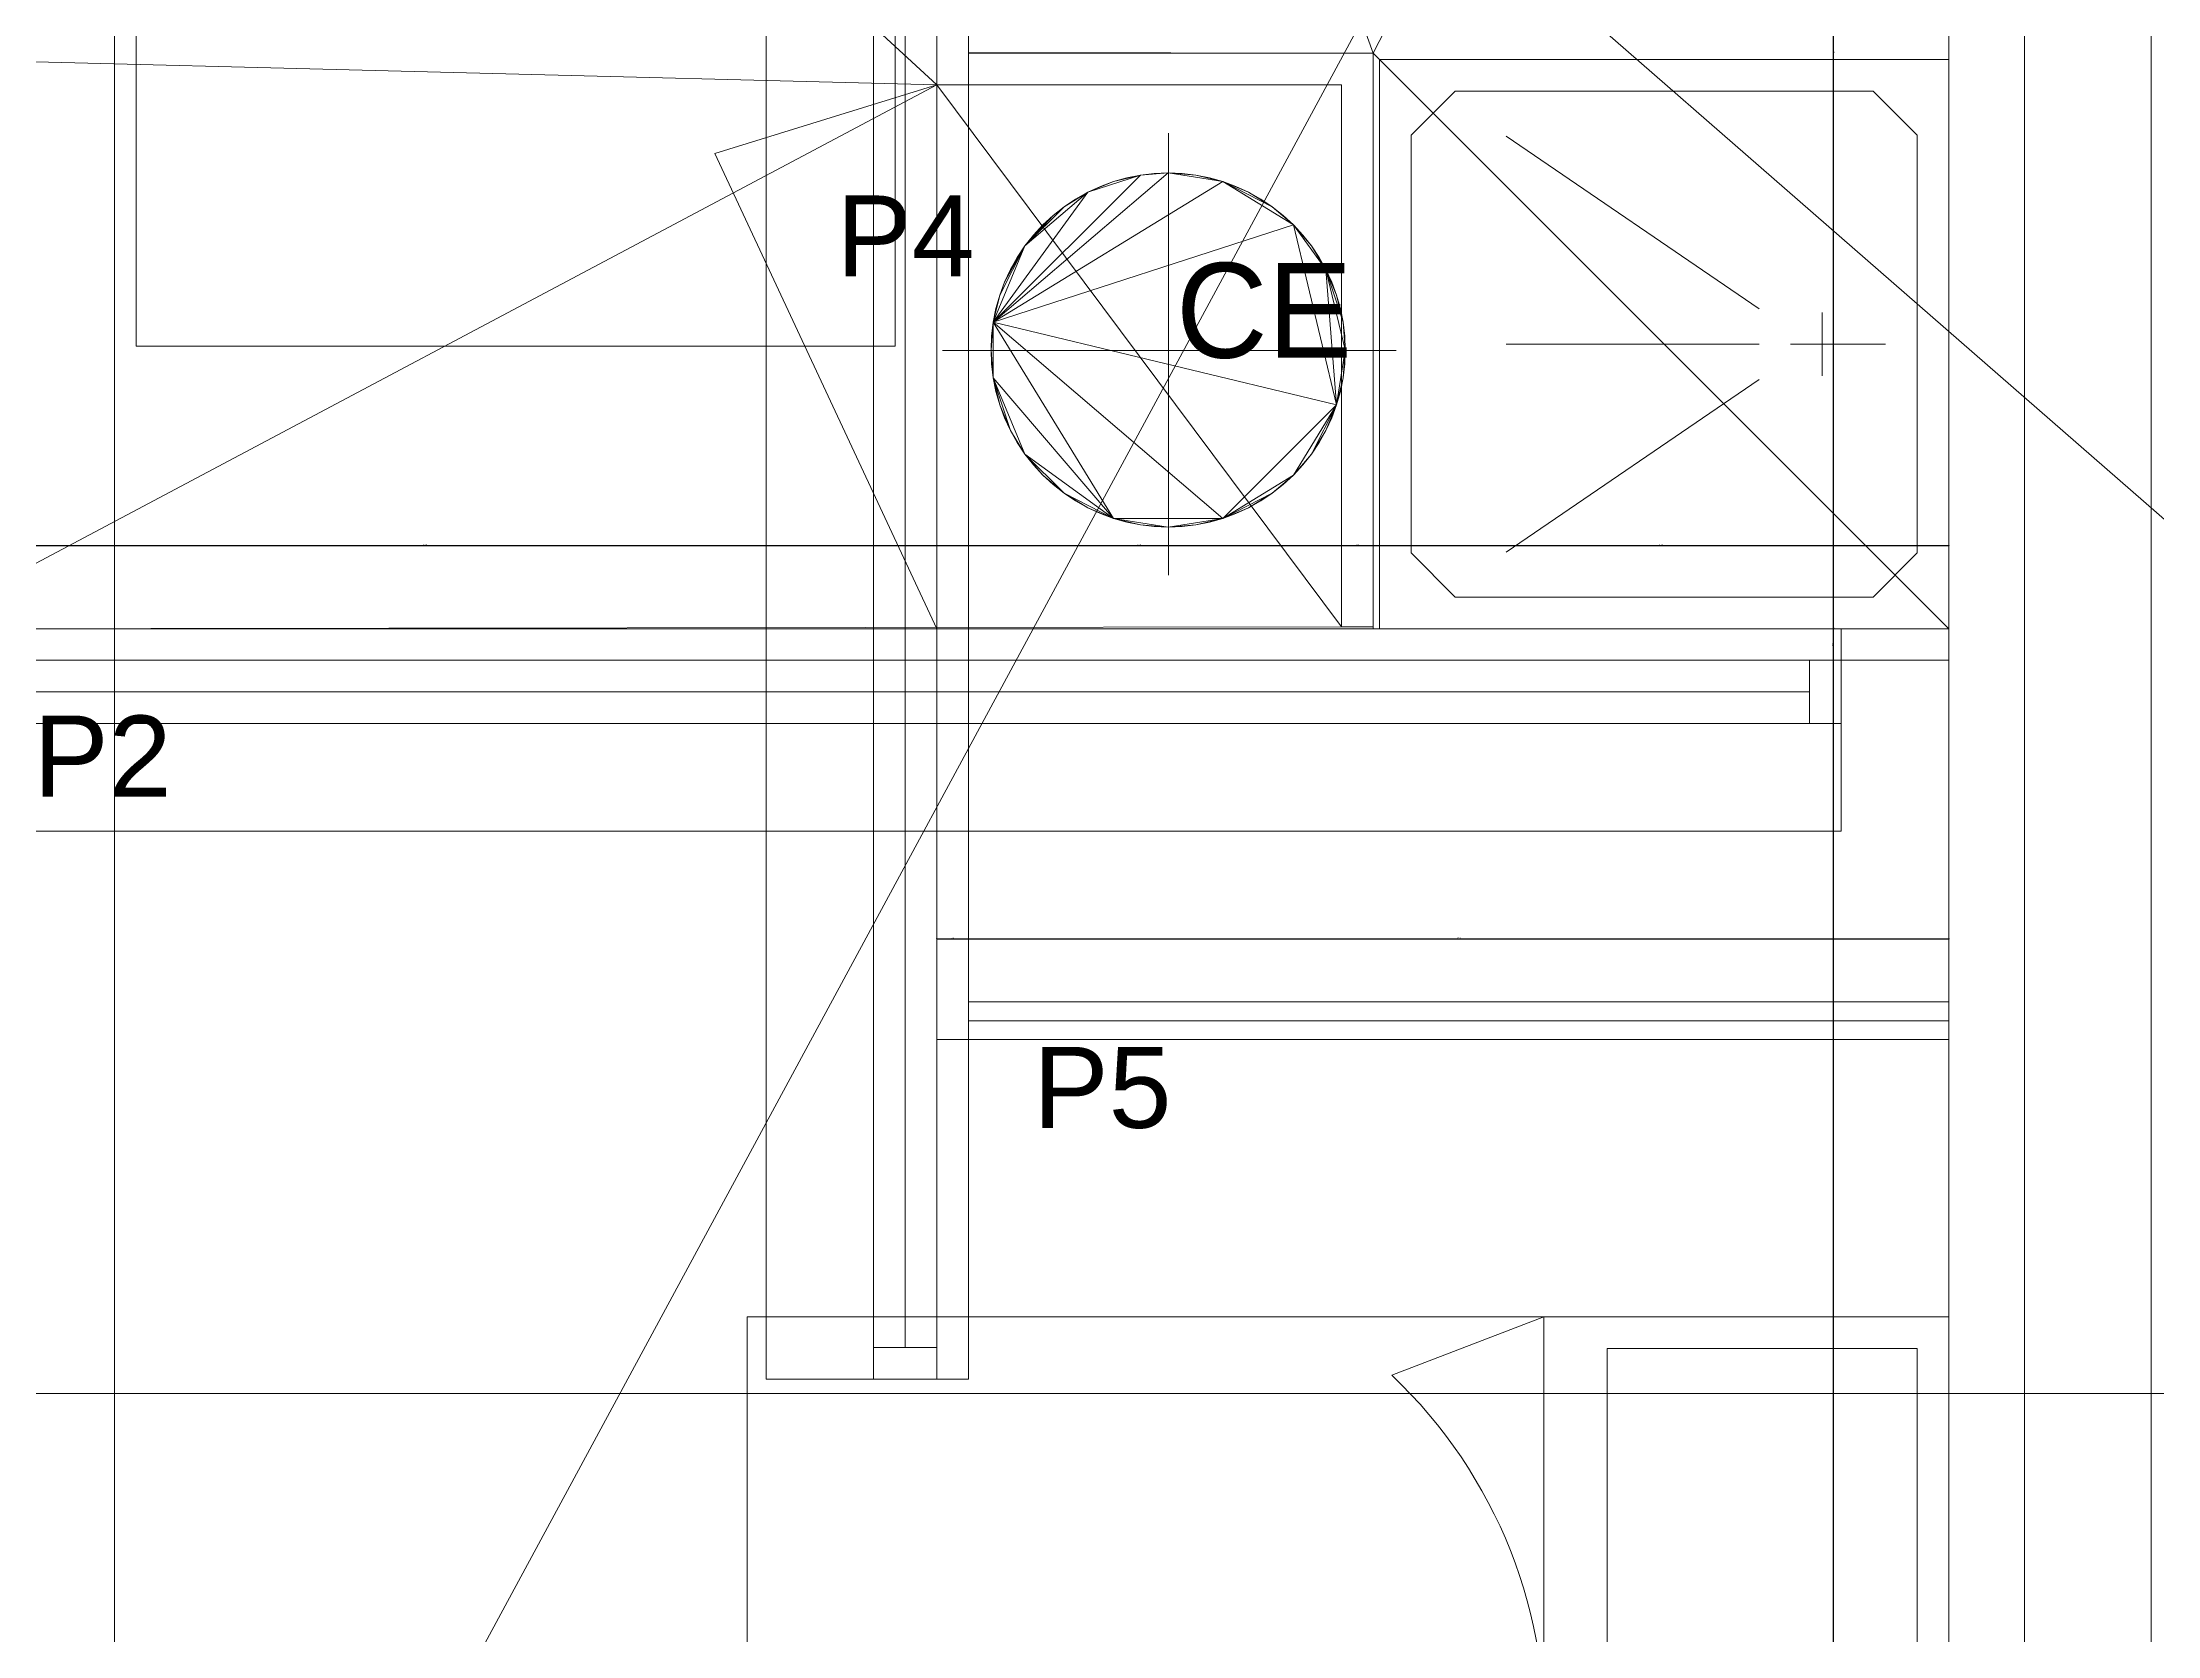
# Model space of a CAD drawing. Header units: metres. Extents: x -12536 to 12621, y -17191 to 9596.
# Drawn here: x -9303 to -8968.5, y -13791.2 to -13539.2 of the extents above; entities that cross this region are included whole.
import ezdxf
from ezdxf.lldxf.tags import DXFTag

# ---------------------------------------------------------------- set-up
doc = ezdxf.new("R2010")
doc.units = ezdxf.units.M
doc.header["$MEASUREMENT"] = 0
doc.header["$PDMODE"] = 2
doc.header["$PDSIZE"] = 0.25
for name, color, linetype in [('Calque commun', 7, 'Continuous'), ('Cotations', 7, 'Continuous'), ('Layer5', 7, 'Continuous'), ('Layer90', 7, 'Continuous'), ('Textes', 7, 'Continuous')]:
    doc.layers.add(name, color=color, linetype=linetype)
doc.styles.add('Arial3', font='arial.ttf', dxfattribs={"height": 0.1})
doc.styles.add('Arial5', font='arial.ttf', dxfattribs={"height": 0.1})
doc.styles.add('Century Gothic Gras', font='', dxfattribs={"height": 0.15})
doc.styles.add('Century Gothic17', font='GOTHIC.TTF', dxfattribs={"height": 0.18})
doc.styles.get('Century Gothic Gras').set_extended_font_data('Century Gothic Gras')
tags = doc.linetypes.add('DASHDOT2', pattern=[0.5, 0.25, -0.125, 0, -0.125]).pattern_tags.tags
tags[10:11] = [DXFTag(74, 4), DXFTag(75, 0), DXFTag(340, '0'), DXFTag(46, 1.0), DXFTag(50, 0.0), DXFTag(44, 0.0), DXFTag(45, 0.0)]
tags[8:9] = [DXFTag(74, 4), DXFTag(75, 0), DXFTag(340, '0'), DXFTag(46, 1.0), DXFTag(50, 0.0), DXFTag(44, 0.0), DXFTag(45, 0.0)]
tags[6:7] = [DXFTag(74, 4), DXFTag(75, 0), DXFTag(340, '0'), DXFTag(46, 1.0), DXFTag(50, 0.0), DXFTag(44, 0.0), DXFTag(45, 0.0)]
tags[4:5] = [DXFTag(74, 4), DXFTag(75, 0), DXFTag(340, '0'), DXFTag(46, 1.0), DXFTag(50, 0.0), DXFTag(44, 0.0), DXFTag(45, 0.0)]
tags = doc.linetypes.add('DOT2', pattern=[0.125, 0, -0.125]).pattern_tags.tags
tags[6:7] = [DXFTag(74, 4), DXFTag(75, 0), DXFTag(340, '0'), DXFTag(46, 1.0), DXFTag(50, 0.0), DXFTag(44, 0.0), DXFTag(45, 0.0)]
tags[4:5] = [DXFTag(74, 4), DXFTag(75, 0), DXFTag(340, '0'), DXFTag(46, 1.0), DXFTag(50, 0.0), DXFTag(44, 0.0), DXFTag(45, 0.0)]
tags = doc.linetypes.add('HIDDEN', pattern=[0.375, 0.25, -0.125]).pattern_tags.tags
tags[6:7] = [DXFTag(74, 4), DXFTag(75, 0), DXFTag(340, '0'), DXFTag(46, 1.0), DXFTag(50, 0.0), DXFTag(44, 0.0), DXFTag(45, 0.0)]
tags[4:5] = [DXFTag(74, 4), DXFTag(75, 0), DXFTag(340, '0'), DXFTag(46, 1.0), DXFTag(50, 0.0), DXFTag(44, 0.0), DXFTag(45, 0.0)]
doc.dimstyles.new('DIM16', dxfattribs={"dimtxt": 0.18, "dimasz": 0.035, "dimexe": 0.05, "dimexo": 0, "dimgap": 0.05, "dimtad": 1, "dimzin": 1, "dimdsep": 46, "dimtxsty": 'Century Gothic17', "dimblk": 'ORIGIN', "dimcen": 0.09, "dimdle": 0.05, "dimadec": 0, "dimazin": 0, "dimtfac": 1, "dimtdec": 4, "dimtix": 1, "dimtofl": 0, "dimtmove": 0, "dimatfit": 3, "dimfxl": 0.05, "dimfxlon": 1, "dimfrac": 2, "dimtolj": 1, "dimtzin": 0, "dimarcsym": 2})
doc.dimstyles.new('DIM18', dxfattribs={"dimtxt": 0.1, "dimasz": 0.025, "dimexe": 0.1, "dimexo": 0, "dimgap": 5e-05, "dimtad": 1, "dimzin": 1, "dimdsep": 46, "dimtxsty": 'Arial3', "dimblk": 'ORIGIN', "dimcen": 0.09, "dimdle": 0.1, "dimadec": 0, "dimazin": 0, "dimtfac": 1, "dimtdec": 4, "dimtix": 1, "dimtofl": 0, "dimtmove": 0, "dimatfit": 3, "dimfxl": 0.1, "dimfxlon": 1, "dimfrac": 2, "dimtolj": 1, "dimtzin": 0, "dimarcsym": 2})
doc.dimstyles.new('DIM19', dxfattribs={"dimtxt": 0.1, "dimasz": 0.025, "dimexe": 0.1, "dimexo": 0, "dimgap": 5e-05, "dimtad": 1, "dimzin": 1, "dimdsep": 46, "dimtxsty": 'Arial5', "dimblk": 'ORIGIN', "dimcen": 0.09, "dimdle": 0.1, "dimadec": 0, "dimazin": 0, "dimtfac": 1, "dimtdec": 4, "dimtix": 1, "dimtofl": 0, "dimtmove": 0, "dimatfit": 3, "dimfxl": 0.1, "dimfxlon": 1, "dimfrac": 2, "dimtolj": 1, "dimtzin": 0, "dimarcsym": 2})

# ---------------------------------------------------------------- blocks, each defined once
blk = doc.blocks.new('Block8406')
at = {"layer": 'Calque commun', "color": 7, "linetype": 'Continuous', "lineweight": 20}
blk.add_line((-1.1786, 11.0709), (-1.1786, 4.671), dxfattribs=at)
at = {"layer": 'Calque commun', "color": 7, "linetype": 'Continuous', "lineweight": 5}
for p, q in [((-1.3786, 10.8709), (-1.3786, 4.671)), ((-1.4986, 10.7509), (-1.4986, 4.671))]:
    blk.add_line(p, q, dxfattribs=at)
blk = doc.blocks.new('douche90')
at = {"layer": 'Layer90', "color": 6, "linetype": 'Continuous', "lineweight": 5}
for p, q in [((0, 0, -10), (0, 0.9, -10)), ((0, 0.9, -10), (0.9, 0.9, -10)), ((0.9, 0.9, -10), (0.9, 0, -10)), ((0.05, 0.7803, -10), (0.1197, 0.85, -10)), ((0.1197, 0.85, -10), (0.7803, 0.85, -10)), ((0.7803, 0.85, -10), (0.85, 0.7803, -10)), ((0.05, 0.1197, -10), (0.05, 0.7803, -10)), ((0.3, 0.5058, -10), (0.7, 0.7788, -10)), ((0.85, 0.7803, -10), (0.85, 0.1197, -10)), ((0.2, 0.5, -10), (0.2, 0.4, -10)), ((0.25, 0.45, -10), (0.1, 0.45, -10)), ((0.7, 0.45, -10), (0.3, 0.45, -10)), ((0.3, 0.3942, -10), (0.7, 0.1212, -10)), ((0.1197, 0.05, -10), (0.05, 0.1197, -10)), ((0.85, 0.1197, -10), (0.7803, 0.05, -10)), ((0.7803, 0.05, -10), (0.1197, 0.05, -10)), ((0.9, 0, -10), (0, 0, -10))]:
    blk.add_line(p, q, dxfattribs=at)
blk = doc.blocks.new('@PRES_1_$$_1-29')
at = {"layer": 'Calque commun', "color": 5, "linetype": 'Continuous', "lineweight": 5}
for p, q in [((0, 0.32), (3, 0.32)), ((3, 0.15), (0, 0.15)), ((0.05, 0.05), (0.05, 0.15)), ((2.95, 0.15), (2.95, 0.05)), ((0.05, 0.1), (2.95, 0.1)), ((3, 0.05), (0, 0.05)), ((0, 0), (3, 0))]:
    blk.add_line(p, q, dxfattribs=at)
blk = doc.blocks.new('@PRES_1_$$_1-30')
at = {"layer": 'Calque commun', "color": 7, "linetype": 'Continuous', "lineweight": 5}
blk.add_line((0, 0), (0, 0.32), dxfattribs=at)
blk = doc.blocks.new('@PRES_1_$$_1-31')
at = {"layer": 'Calque commun', "color": 7, "linetype": 'Continuous', "lineweight": 5}
blk.add_line((0, 0), (0, 0.32), dxfattribs=at)
blk = doc.blocks.new('INTER_2D_COMB11')
at = {"layer": 'Layer5', "color": 0, "linetype": 'ByBlock', "lineweight": -2}
for name in ['@PRES_1_$$_1-29', '@PRES_1_$$_1-30']:
    blk.add_blockref(name, (0, 0), dxfattribs=at)
at = {"layer": 'Layer5', "color": 0, "linetype": 'ByBlock', "lineweight": -2, "extrusion": (0, 0, -1), "xscale": -1, "yscale": -1, "zscale": -1, "rotation": 180}
blk.add_blockref('@PRES_1_$$_1-31', (-3, 0), dxfattribs=at)
blk = doc.blocks.new('PLACED_COMB11')
at = {"layer": 'Layer5', "color": 0, "linetype": 'ByBlock', "lineweight": -2}
blk.add_blockref('INTER_2D_COMB11', (0, 0), dxfattribs=at)
blk = doc.blocks.new('_ORIGIN')
at = {"color": 0, "linetype": 'ByBlock', "lineweight": -2}
blk.add_line((0, 0), (-1, 0), dxfattribs=at)
blk.add_circle((0, 0), 0.5, dxfattribs=at)
blk = doc.blocks.new('*D2087')
at = {"layer": 'Calque commun', "color": 0, "linetype": 'ByBlock', "lineweight": -2, "transparency": 16777216}
for p, q in [((-9323.56, -13618.81), (-9323.56, -13618.71)), ((-9323.52, -13618.76), (-9161.59, -13618.76)), ((-9161.56, -13618.76), (-9161.59, -13618.76)), ((-9161.56, -13618.81), (-9161.56, -13618.71))]:
    blk.add_line(p, q, dxfattribs=at)
at = {"layer": 'Calque commun', "color": 0, "linetype": 'Continuous', "lineweight": -2, "transparency": 16777216}
blk.add_line((-9161.52, -13618.76), (-9161.49, -13618.76), dxfattribs=at)
at = {"layer": 'Defpoints', "color": 0, "linetype": 'Continuous', "transparency": 16777216}
for p in [(-9161.56, -13618.76), (-9323.56, -13631.94), (-9161.56, -13631.94)]:
    blk.add_point(p, dxfattribs=at)
at = {"layer": 'Calque commun', "color": 0, "linetype": 'Continuous', "lineweight": -2, "transparency": 16777216, "xscale": 0.03500000014901161, "yscale": 0.03500000014901161, "zscale": 0.03500000014901161, "rotation": 180}
for p in [(-9323.56, -13618.76), (-9161.56, -13618.76)]:
    blk.add_blockref('_ORIGIN', p, dxfattribs=at)
at = {"layer": 'Calque commun', "color": 0, "linetype": 'Continuous', "lineweight": 5, "transparency": 16777216, "insert": (-9242.56, -13618.71), "char_height": 0.18, "attachment_point": 8, "line_spacing_factor": 0.773441, "style": 'Century Gothic17'}
blk.add_mtext('\\A1;162.00', dxfattribs=at)
blk = doc.blocks.new('*D2088')
at = {"layer": 'Calque commun', "color": 0, "linetype": 'ByBlock', "lineweight": -2, "transparency": 16777216}
for p, q in [((-9161.56, -13618.81), (-9161.56, -13618.71)), ((-9161.52, -13618.76), (-9097.59, -13618.76)), ((-9097.56, -13618.76), (-9097.59, -13618.76)), ((-9097.56, -13618.81), (-9097.56, -13618.71))]:
    blk.add_line(p, q, dxfattribs=at)
at = {"layer": 'Calque commun', "color": 0, "linetype": 'Continuous', "lineweight": -2, "transparency": 16777216}
blk.add_line((-9097.52, -13618.76), (-9097.49, -13618.76), dxfattribs=at)
at = {"layer": 'Defpoints', "color": 0, "linetype": 'Continuous', "transparency": 16777216}
for p in [(-9097.56, -13618.76), (-9161.56, -13631.94), (-9097.56, -13631.67)]:
    blk.add_point(p, dxfattribs=at)
at = {"layer": 'Calque commun', "color": 0, "linetype": 'Continuous', "lineweight": -2, "transparency": 16777216, "xscale": 0.03500000014901161, "yscale": 0.03500000014901161, "zscale": 0.03500000014901161, "rotation": 180}
for p in [(-9161.56, -13618.76), (-9097.56, -13618.76)]:
    blk.add_blockref('_ORIGIN', p, dxfattribs=at)
at = {"layer": 'Calque commun', "color": 0, "linetype": 'Continuous', "lineweight": 5, "transparency": 16777216, "insert": (-9129.56, -13618.71), "char_height": 0.18, "attachment_point": 8, "line_spacing_factor": 0.773441, "style": 'Century Gothic17'}
blk.add_mtext('\\A1;64.00', dxfattribs=at)
blk = doc.blocks.new('*D2089')
at = {"layer": 'Calque commun', "color": 0, "linetype": 'ByBlock', "lineweight": -2, "transparency": 16777216}
for p, q in [((-9097.56, -13618.81), (-9097.56, -13618.71)), ((-9097.52, -13618.76), (-9092.59, -13618.76)), ((-9092.56, -13618.76), (-9092.59, -13618.76)), ((-9092.56, -13618.81), (-9092.56, -13618.71))]:
    blk.add_line(p, q, dxfattribs=at)
at = {"layer": 'Calque commun', "color": 0, "linetype": 'Continuous', "lineweight": -2, "transparency": 16777216}
blk.add_line((-9092.52, -13618.76), (-9092.49, -13618.76), dxfattribs=at)
at = {"layer": 'Defpoints', "color": 0, "linetype": 'Continuous', "transparency": 16777216}
for p in [(-9092.56, -13618.76), (-9097.56, -13631.67), (-9092.56, -13631.94)]:
    blk.add_point(p, dxfattribs=at)
at = {"layer": 'Calque commun', "color": 0, "linetype": 'Continuous', "lineweight": -2, "transparency": 16777216, "xscale": 0.03500000014901161, "yscale": 0.03500000014901161, "zscale": 0.03500000014901161, "rotation": 180}
for p in [(-9097.56, -13618.76), (-9092.56, -13618.76)]:
    blk.add_blockref('_ORIGIN', p, dxfattribs=at)
at = {"layer": 'Calque commun', "color": 0, "linetype": 'Continuous', "lineweight": 5, "transparency": 16777216, "insert": (-9095.06, -13618.71), "char_height": 0.18, "attachment_point": 8, "line_spacing_factor": 0.773441, "style": 'Century Gothic17'}
blk.add_mtext('\\A1;5.00', dxfattribs=at)
blk = doc.blocks.new('*D2090')
at = {"layer": 'Calque commun', "color": 0, "linetype": 'ByBlock', "lineweight": -2, "transparency": 16777216}
for p, q in [((-9092.56, -13618.81), (-9092.56, -13618.71)), ((-9092.52, -13618.76), (-9001.59, -13618.76)), ((-9001.56, -13618.76), (-9001.59, -13618.76)), ((-9001.56, -13618.81), (-9001.56, -13618.71))]:
    blk.add_line(p, q, dxfattribs=at)
at = {"layer": 'Calque commun', "color": 0, "linetype": 'Continuous', "lineweight": -2, "transparency": 16777216}
blk.add_line((-9001.52, -13618.76), (-9001.49, -13618.76), dxfattribs=at)
at = {"layer": 'Defpoints', "color": 0, "linetype": 'Continuous', "transparency": 16777216}
for p in [(-9001.56, -13618.76), (-9092.56, -13631.94), (-9001.56, -13631.94)]:
    blk.add_point(p, dxfattribs=at)
at = {"layer": 'Calque commun', "color": 0, "linetype": 'Continuous', "lineweight": -2, "transparency": 16777216, "xscale": 0.03500000014901161, "yscale": 0.03500000014901161, "zscale": 0.03500000014901161, "rotation": 180}
for p in [(-9092.56, -13618.76), (-9001.56, -13618.76)]:
    blk.add_blockref('_ORIGIN', p, dxfattribs=at)
at = {"layer": 'Calque commun', "color": 0, "linetype": 'Continuous', "lineweight": 5, "transparency": 16777216, "insert": (-9047.06, -13618.71), "char_height": 0.18, "attachment_point": 8, "line_spacing_factor": 0.773441, "style": 'Century Gothic17'}
blk.add_mtext('\\A1;91.00', dxfattribs=at)
blk = doc.blocks.new('ce')
at = {"layer": 'Calque commun', "color": 6, "linetype": 'Continuous', "lineweight": 5}
for p, q in [((0.0007, 0.3427), (0.0007, -0.3562)), ((-0.3566, -0.0007), (0.3605, -0.0007))]:
    blk.add_line(p, q, dxfattribs=at)
at = {"layer": 'Calque commun', "color": 6, "linetype": 'ByBlock', "lineweight": -2, "style": 'Century Gothic Gras'}
blk.add_text('CE', height=0.15, rotation=359.9993, dxfattribs=at).set_placement((0.0123, -0.0123))
at = {"layer": 'Calque commun', "color": 6, "linetype": 'Continuous', "lineweight": 5}
mesh = blk.add_polyface(dxfattribs=at)
corners = [(-0.2766, -0.0438), (-0.0865, -0.2663), (-0.2766, 0.0438), (0.0865, -0.2663), (0.1271, -0.2495), (0.1646, -0.2265), (0.198, -0.198), (0.2265, -0.1646), (0.2663, -0.0865), (-0.2495, -0.1271), (-0.2387, -0.1463), (-0.2265, -0.1646), (-0.2265, 0.1646), (-0.2387, 0.1463), (-0.2495, 0.1271), (-0.198, 0.198), (-0.2129, 0.1818), (0.0438, 0.2766), (0.022, 0.2791), (0, 0.28), (0.0438, -0.2766), (0.0654, -0.2723), (-0.0438, 0.2766), (0.0865, 0.2663), (0.0654, 0.2723), (-0.1818, 0.2129), (-0.022, 0.2791), (0.198, 0.198), (0.2265, 0.1646), (0.2129, 0.1818), (0.1818, -0.2129), (0.1271, 0.2495), (0.1072, 0.2587), (0.28, 0), (0.2766, -0.0438), (0.2791, -0.022), (-0.1646, -0.2265), (-0.198, -0.198), (-0.1818, -0.2129), (-0.1271, 0.2495), (-0.1463, 0.2387), (-0.1646, 0.2265), (-0.0654, -0.2723), (-0.0438, -0.2766), (0.1646, 0.2265), (0.2723, -0.0654), (0, -0.28), (0.022, -0.2791), (0.2495, -0.1271), (0.1463, 0.2387), (0.2495, 0.1271), (0.2387, 0.1463), (0.2791, 0.022), (0.2766, 0.0438), (-0.2129, -0.1818), (0.2587, -0.1072), (0.1463, -0.2387), (-0.28, 0), (-0.2663, 0.0865), (-0.2587, 0.1072), (-0.1463, -0.2387), (-0.1271, -0.2495), (-0.0865, 0.2663), (-0.0654, 0.2723), (0.2129, -0.1818), (0.2663, 0.0865), (0.2587, 0.1072), (0.1072, -0.2587), (-0.2663, -0.0865), (-0.2723, 0.0654), (-0.1072, 0.2587), (-0.022, -0.2791), (0.1818, 0.2129), (0.2723, 0.0654), (-0.2723, -0.0654), (-0.1072, -0.2587), (0.2387, -0.1463), (-0.2587, -0.1072), (-0.2791, -0.022), (-0.2791, 0.022)]
mesh.append_faces([[corners[k] for k in face] for face in [(3, 20, 21), (17, 23, 24), (27, 28, 29), (33, 34, 35), (36, 37, 38), (31, 44, 49), (37, 11, 54), (62, 22, 63), (65, 53, 73), (9, 68, 77)]], dxfattribs={"vtx0": -1, "color": 6})
mesh.append_faces([[corners[k] for k in face] for face in [(15, 12, 25), (58, 12, 59)]], dxfattribs={"vtx0": -1, "vtx1": -1, "color": 6})
mesh.append_faces([[corners[k] for k in face] for face in [(0, 1, 2), (3, 4, 5), (6, 7, 8), (19, 22, 2), (31, 23, 44), (3, 6, 8), (8, 7, 48), (33, 50, 8), (27, 8, 50), (0, 2, 57), (58, 2, 12), (3, 2, 1), (3, 46, 20), (36, 11, 37), (27, 44, 23), (33, 53, 50), (39, 22, 62), (50, 53, 65), (27, 50, 28), (0, 11, 1), (36, 61, 1), (9, 0, 68), (39, 2, 22), (33, 8, 34), (1, 43, 46), (3, 5, 6), (27, 2, 8), (17, 19, 23), (39, 41, 12), (27, 23, 2), (39, 12, 2), (3, 8, 2), (9, 11, 0), (36, 1, 11), (3, 1, 46), (23, 19, 2)]], dxfattribs={"vtx0": -1, "vtx1": -1, "vtx2": -1, "color": 6})
mesh.append_faces([[corners[k] for k in face] for face in [(41, 25, 12), (14, 59, 12)]], dxfattribs={"vtx1": -1, "vtx2": -1, "color": 6})
mesh.append_faces([[corners[k] for k in face] for face in [(9, 10, 11), (12, 13, 14), (15, 16, 12), (17, 18, 19), (19, 26, 22), (5, 30, 6), (31, 32, 23), (39, 40, 41), (1, 42, 43), (8, 45, 34), (46, 47, 20), (50, 51, 28), (33, 52, 53), (48, 55, 8), (4, 56, 5), (36, 60, 61), (6, 64, 7), (65, 66, 50), (3, 67, 4), (58, 69, 2), (62, 70, 39), (43, 71, 46), (27, 72, 44), (0, 74, 68), (61, 75, 1), (7, 76, 48), (57, 78, 0), (2, 79, 57)]], dxfattribs={"vtx2": -1, "color": 6})
blk = doc.blocks.new('*D2091')
at = {"layer": 'Calque commun', "color": 0, "linetype": 'ByBlock', "lineweight": -2, "transparency": 16777216}
for p, q in [((-9019.73, -13636.94), (-9019.83, -13636.94)), ((-9019.78, -13636.94), (-9019.78, -13636.97)), ((-9019.78, -13959.89), (-9019.78, -13636.97)), ((-9019.73, -13959.93), (-9019.83, -13959.93))]:
    blk.add_line(p, q, dxfattribs=at)
at = {"layer": 'Calque commun', "color": 0, "linetype": 'Continuous', "lineweight": -2, "transparency": 16777216}
blk.add_line((-9019.78, -13636.9), (-9019.78, -13636.87), dxfattribs=at)
at = {"layer": 'Defpoints', "color": 0, "linetype": 'Continuous', "transparency": 16777216}
for p in [(-9019.78, -13636.94), (-9001.56, -13636.94), (-9001.56, -13959.93)]:
    blk.add_point(p, dxfattribs=at)
at = {"layer": 'Calque commun', "color": 0, "linetype": 'Continuous', "lineweight": -2, "transparency": 16777216, "xscale": 0.03500000014901161, "yscale": 0.03500000014901161, "zscale": 0.03500000014901161, "rotation": 270}
for p in [(-9019.78, -13636.94), (-9019.78, -13959.93)]:
    blk.add_blockref('_ORIGIN', p, dxfattribs=at)
at = {"layer": 'Calque commun', "color": 0, "linetype": 'Continuous', "lineweight": 5, "transparency": 16777216, "insert": (-9019.83, -13798.43), "char_height": 0.18, "attachment_point": 8, "rotation": 90, "line_spacing_factor": 0.773441, "style": 'Century Gothic17'}
blk.add_mtext('\\A1;322.99', dxfattribs=at)
blk = doc.blocks.new('*D2092')
at = {"layer": 'Calque commun', "color": 0, "linetype": 'ByBlock', "lineweight": -2, "transparency": 16777216}
for p, q in [((-9019.73, -13631.94), (-9019.83, -13631.94)), ((-9019.78, -13631.94), (-9019.78, -13631.97)), ((-9019.78, -13636.9), (-9019.78, -13631.97)), ((-9019.73, -13636.94), (-9019.83, -13636.94))]:
    blk.add_line(p, q, dxfattribs=at)
at = {"layer": 'Calque commun', "color": 0, "linetype": 'Continuous', "lineweight": -2, "transparency": 16777216}
blk.add_line((-9019.78, -13631.9), (-9019.78, -13631.87), dxfattribs=at)
at = {"layer": 'Defpoints', "color": 0, "linetype": 'Continuous', "transparency": 16777216}
for p in [(-9019.78, -13631.94), (-9001.56, -13631.94), (-9001.56, -13636.94)]:
    blk.add_point(p, dxfattribs=at)
at = {"layer": 'Calque commun', "color": 0, "linetype": 'Continuous', "lineweight": -2, "transparency": 16777216, "xscale": 0.03500000014901161, "yscale": 0.03500000014901161, "zscale": 0.03500000014901161, "rotation": 270}
for p in [(-9019.78, -13631.94), (-9019.78, -13636.94)]:
    blk.add_blockref('_ORIGIN', p, dxfattribs=at)
at = {"layer": 'Calque commun', "color": 0, "linetype": 'Continuous', "lineweight": 5, "transparency": 16777216, "insert": (-9019.83, -13634.44), "char_height": 0.18, "attachment_point": 8, "rotation": 90, "line_spacing_factor": 0.773441, "style": 'Century Gothic17'}
blk.add_mtext('\\A1;5.00', dxfattribs=at)
blk = doc.blocks.new('*D2093')
at = {"layer": 'Calque commun', "color": 0, "linetype": 'ByBlock', "lineweight": -2, "transparency": 16777216}
for p, q in [((-9019.68, -13540.78), (-9019.88, -13540.78)), ((-9019.78, -13540.78), (-9019.78, -13540.8)), ((-9019.78, -13631.91), (-9019.78, -13540.8)), ((-9019.68, -13631.93), (-9019.88, -13631.93))]:
    blk.add_line(p, q, dxfattribs=at)
at = {"layer": 'Calque commun', "color": 0, "linetype": 'Continuous', "lineweight": -2, "transparency": 16777216}
blk.add_line((-9019.78, -13540.75), (-9019.78, -13540.73), dxfattribs=at)
at = {"layer": 'Defpoints', "color": 0, "linetype": 'Continuous', "transparency": 16777216}
for p in [(-9019.78, -13540.78), (-9001.55, -13540.78), (-9001.56, -13631.94)]:
    blk.add_point(p, dxfattribs=at)
at = {"layer": 'Calque commun', "color": 0, "linetype": 'Continuous', "lineweight": -2, "transparency": 16777216, "xscale": 0.02500000037252903, "yscale": 0.02500000037252903, "zscale": 0.02500000037252903, "rotation": 269.9983965889911}
for p in [(-9019.78, -13540.78), (-9019.78, -13631.93)]:
    blk.add_blockref('_ORIGIN', p, dxfattribs=at)
at = {"layer": 'Calque commun', "color": 0, "linetype": 'Continuous', "lineweight": 5, "transparency": 16777216, "insert": (-9019.78, -13586.36), "char_height": 0.1, "attachment_point": 8, "rotation": 89.9984, "line_spacing_factor": 0.773441, "style": 'Arial3'}
blk.add_mtext('\\A1;91.16', dxfattribs=at)
blk = doc.blocks.new('*D2094')
at = {"layer": 'Calque commun', "color": 0, "linetype": 'ByBlock', "lineweight": -2, "transparency": 16777216}
for p, q in [((-9019.68, -13363.93), (-9019.88, -13363.93)), ((-9019.78, -13363.93), (-9019.78, -13363.96)), ((-9019.78, -13540.75), (-9019.78, -13363.96)), ((-9019.68, -13540.78), (-9019.88, -13540.78))]:
    blk.add_line(p, q, dxfattribs=at)
at = {"layer": 'Calque commun', "color": 0, "linetype": 'Continuous', "lineweight": -2, "transparency": 16777216}
blk.add_line((-9019.78, -13363.91), (-9019.78, -13363.88), dxfattribs=at)
at = {"layer": 'Defpoints', "color": 0, "linetype": 'Continuous', "transparency": 16777216}
for p in [(-9019.78, -13363.93), (-9001.56, -13363.93), (-9001.55, -13540.78)]:
    blk.add_point(p, dxfattribs=at)
at = {"layer": 'Calque commun', "color": 0, "linetype": 'Continuous', "lineweight": -2, "transparency": 16777216, "xscale": 0.02500000037252903, "yscale": 0.02500000037252903, "zscale": 0.02500000037252903, "rotation": 270.0008265230018}
for p in [(-9019.78, -13363.93), (-9019.78, -13540.78)]:
    blk.add_blockref('_ORIGIN', p, dxfattribs=at)
at = {"layer": 'Calque commun', "color": 0, "linetype": 'Continuous', "lineweight": 5, "transparency": 16777216, "insert": (-9019.78, -13452.35), "char_height": 0.1, "attachment_point": 8, "rotation": 270.0008, "line_spacing_factor": 0.773441, "style": 'Arial5'}
blk.add_mtext('\\A1;176.84', dxfattribs=at)
blk = doc.blocks.new('*D2135')
at = {"layer": 'Calque commun', "color": 0, "linetype": 'ByBlock', "lineweight": -2, "transparency": 16777216}
for p, q in [((-9161.56, -13680.93), (-9161.56, -13681.03)), ((-9161.52, -13680.98), (-9156.59, -13680.98)), ((-9156.56, -13680.98), (-9156.59, -13680.98)), ((-9156.56, -13680.93), (-9156.56, -13681.03))]:
    blk.add_line(p, q, dxfattribs=at)
at = {"layer": 'Calque commun', "color": 0, "linetype": 'Continuous', "lineweight": -2, "transparency": 16777216}
blk.add_line((-9156.52, -13680.98), (-9156.49, -13680.98), dxfattribs=at)
at = {"layer": 'Defpoints', "color": 0, "linetype": 'Continuous', "transparency": 16777216}
for p in [(-9161.56, -13675.8), (-9156.56, -13675.8), (-9156.56, -13680.98)]:
    blk.add_point(p, dxfattribs=at)
at = {"layer": 'Calque commun', "color": 0, "linetype": 'Continuous', "lineweight": -2, "transparency": 16777216, "xscale": 0.03500000014901161, "yscale": 0.03500000014901161, "zscale": 0.03500000014901161, "rotation": 180}
for p in [(-9161.56, -13680.98), (-9156.56, -13680.98)]:
    blk.add_blockref('_ORIGIN', p, dxfattribs=at)
at = {"layer": 'Calque commun', "color": 0, "linetype": 'Continuous', "lineweight": 5, "transparency": 16777216, "insert": (-9159.06, -13680.93), "char_height": 0.18, "attachment_point": 8, "line_spacing_factor": 0.773441, "style": 'Century Gothic17'}
blk.add_mtext('\\A1;5.00', dxfattribs=at)
blk = doc.blocks.new('*D2136')
at = {"layer": 'Calque commun', "color": 0, "linetype": 'ByBlock', "lineweight": -2, "transparency": 16777216}
for p, q in [((-9156.56, -13680.93), (-9156.56, -13681.03)), ((-9156.52, -13680.98), (-9001.59, -13680.98)), ((-9001.56, -13680.98), (-9001.59, -13680.98)), ((-9001.56, -13680.93), (-9001.56, -13681.03))]:
    blk.add_line(p, q, dxfattribs=at)
at = {"layer": 'Calque commun', "color": 0, "linetype": 'Continuous', "lineweight": -2, "transparency": 16777216}
blk.add_line((-9001.52, -13680.98), (-9001.49, -13680.98), dxfattribs=at)
at = {"layer": 'Defpoints', "color": 0, "linetype": 'Continuous', "transparency": 16777216}
for p in [(-9156.56, -13675.8), (-9001.56, -13675.8), (-9001.56, -13680.98)]:
    blk.add_point(p, dxfattribs=at)
at = {"layer": 'Calque commun', "color": 0, "linetype": 'Continuous', "lineweight": -2, "transparency": 16777216, "xscale": 0.03500000014901161, "yscale": 0.03500000014901161, "zscale": 0.03500000014901161, "rotation": 180}
for p in [(-9156.56, -13680.98), (-9001.56, -13680.98)]:
    blk.add_blockref('_ORIGIN', p, dxfattribs=at)
at = {"layer": 'Calque commun', "color": 0, "linetype": 'Continuous', "lineweight": 5, "transparency": 16777216, "insert": (-9079.06, -13680.93), "char_height": 0.18, "attachment_point": 8, "line_spacing_factor": 0.773441, "style": 'Century Gothic17'}
blk.add_mtext('\\A1;155.00', dxfattribs=at)
blk = doc.blocks.new('dbed1')
at = {"layer": 'Calque commun', "color": 8, "linetype": 'ByBlock', "lineweight": 5}
for p, q in [((-1.9, 0), (-1.9, 0)), ((-1.9, 0), (-1.9, 0)), ((0, 0), (-1.9, 0)), ((-1.9, 0), (-1.9, -1.4)), ((-1.76, 0), (-1.76, 0)), ((-1.76, 0), (-1.76, 0)), ((-1.71, 0), (-1.71, 0)), ((-1.71, 0), (-1.71, 0)), ((-0.8805, -0.0925), (-0.64, 0)), ((-0.64, -0.7), (-0.64, 0)), ((-0.15, 0), (-0.15, 0)), ((-0.15, 0), (-0.15, 0)), ((-0.1, 0), (-0.15, 0)), ((-0.1, 0), (-0.1, 0)), ((-0.1, 0), (-0.1, 0)), ((0, 0), (0, 0)), ((0, 0), (0, 0)), ((0, -1.4), (0, 0)), ((-0.54, -0.65), (-0.54, -0.05)), ((-0.54, -0.05), (-0.05, -0.05)), ((-0.05, -0.05), (-0.05, -0.65)), ((-0.05, -0.65), (-0.54, -0.65)), ((-0.64, -1.4), (-0.64, -0.7)), ((-0.54, -0.75), (-0.05, -0.75)), ((-0.54, -1.35), (-0.54, -0.75)), ((-0.05, -0.75), (-0.05, -1.35)), ((-0.64, -1.4), (-0.8805, -1.3075)), ((-0.05, -1.35), (-0.54, -1.35)), ((-1.9, -1.4), (-1.9, -1.4)), ((-1.9, -1.4), (-1.9, -1.4)), ((-1.9, -1.4), (-0.04, -1.4)), ((0, -1.4), (0, -1.4)), ((0, -1.4), (0, -1.4))]:
    blk.add_line(p, q, dxfattribs=at)
at = {"layer": 'Calque commun', "color": 3, "linetype": 'ByBlock', "lineweight": 5}
blk.add_line((-0.04, -1.4), (0, -1.4), dxfattribs=at)
at = {"layer": 'Calque commun', "color": 8, "linetype": 'ByBlock', "lineweight": 5}
blk.add_arc((-1.4135, -0.6549), 0.7748, 356.6649, 46.5359, dxfattribs=at)
at = {"layer": 'Calque commun', "color": 8, "linetype": 'ByBlock', "lineweight": 5, "extrusion": (0, 0, -1)}
blk.add_arc((1.8659, -0.566), 1.2332, 186.2395, 216.9614, dxfattribs=at)
blk = doc.blocks.new('120x220')
at = {"layer": 'Calque commun', "color": 7, "linetype": 'HIDDEN', "lineweight": 5}
mesh = blk.add_polyface(dxfattribs=at)
corners = [(0, 2.2), (0, 0), (1.2, 0), (1.2, 2.2)]
mesh.append_faces([[corners[k] for k in face] for face in [(0, 1, 2, 3)]], dxfattribs={"color": 7})

msp = doc.modelspace()

# ---------------------------------------------------------------- linework, layer by layer
at = {"layer": 'Calque commun', "color": 12, "linetype": 'Continuous', "lineweight": 20}
msp.add_line((-8989.557, -13351.932), (-8989.557, -13971.928), dxfattribs=at)
msp.add_line((-8989.557, -13351.932), (-8989.557, -13971.928), dxfattribs=at)
at = {"layer": 'Calque commun', "color": 15, "linetype": 'Continuous', "lineweight": 20}
for p, q in [((-9161.557, -13545.935), (-9161.557, -13540.652)), ((-9156.557, -13540.935), (-9156.557, -13540.652)), ((-9156.557, -13540.935), (-9092.557, -13540.935)), ((-9092.557, -13540.935), (-9092.557, -13631.669)), ((-9161.557, -13545.935), (-9097.557, -13545.935)), ((-9097.557, -13545.935), (-9097.557, -13631.669)), ((-9228.559, -13631.935), (-9001.557, -13631.935)), ((-9092.557, -13631.669), (-9097.557, -13631.669)), ((-9001.557, -13636.935), (-9001.557, -13631.935)), ((-9228.559, -13636.935), (-9001.557, -13636.935)), ((-9161.557, -13636.935), (-9161.557, -13696.935)), ((-9161.557, -13636.935), (-9156.557, -13636.935)), ((-9156.557, -13636.935), (-9156.557, -13696.935)), ((-9161.557, -13696.935), (-9156.557, -13696.935))]:
    msp.add_line(p, q, dxfattribs=at)
at = {"layer": 'Calque commun', "color": 7, "linetype": 'Continuous', "lineweight": 5}
for p, q in [((-9196.669, -13556.754), (-9161.557, -13545.935)), ((-9161.557, -13631.935), (-9196.669, -13556.754)), ((-9156.557, -13690.935), (-9001.557, -13690.935)), ((-9156.557, -13696.935), (-9156.557, -13690.935)), ((-9001.557, -13696.935), (-9001.557, -13690.935)), ((-9156.557, -13693.935), (-9001.557, -13693.935)), ((-9156.557, -13696.935), (-9001.557, -13696.935))]:
    msp.add_line(p, q, dxfattribs=at)
at = {"layer": 'Cotations', "color": 1, "linetype": 'DASHDOT2', "lineweight": 20}
msp.add_line((-10099.691, -13752.883), (-7828.949, -13752.883), dxfattribs=at)

# ---------------------------------------------------------------- block references
at = {"layer": 'Calque commun', "color": 0, "linetype": 'ByBlock', "lineweight": -2, "xscale": 100, "yscale": 100, "zscale": 100}
for name, p in [('Block8406', (-8851.696, -14439.024)), ('120x220', (-9288.165, -13587.258)), ('ce', (-9124.98, -13587.856))]:
    msp.add_blockref(name, p, dxfattribs=at)
at = {"layer": 'Calque commun', "color": 0, "linetype": 'ByBlock', "lineweight": -2, "extrusion": (0, 0, -1), "xscale": -100, "yscale": -100, "zscale": -100}
for name, p, rotation in [('PLACED_COMB11', (9156.557, -13450.652), 90), ('douche90', (9001.557, -13631.935), 180), ('douche90', (9001.557, -13631.935), 180)]:
    msp.add_blockref(name, p, dxfattribs=dict(at, rotation=rotation))
msp.add_blockref('PLACED_COMB11', (9318.559, -13631.935), dxfattribs=at)
at = {"layer": 'Calque commun', "color": 0, "linetype": 'DOT2', "lineweight": -2, "xscale": 100, "yscale": 100, "zscale": 100}
msp.add_blockref('dbed1', (-9001.555, -13740.772), dxfattribs=at)

# ---------------------------------------------------------------- texts
at = {"layer": 'Textes', "color": 5, "linetype": 'ByBlock', "lineweight": -2, "style": 'Arial3'}
for s, p in [('P4', (-9177.449, -13576.219)), ('P2', (-9304.427, -13658.48)), ('P5', (-9146.315, -13710.89))]:
    msp.add_text(s, height=12.8, dxfattribs=at).set_placement(p)

# ---------------------------------------------------------------- dimensions: what is measured, and where the dimension line sits
at = {"layer": 'Calque commun', "color": 5, "linetype": 'Continuous', "lineweight": 5}
for p1, p2, distance, dimstyle, picture, middle in [((-9001.5548, -13540.776), (-9001.5573, -13363.9315), 18.227, 'DIM19', '*D2094', (-9019.732, -13452.354)), ((-9001.557, -13631.935), (-9001.555, -13540.776), 18.227, 'DIM18', '*D2093', (-9019.834, -13586.355)), ((-9323.559, -13631.935), (-9161.557, -13631.935), 13.176, 'DIM16', '*D2087', (-9242.558, -13618.615)), ((-9092.557, -13631.935), (-9001.557, -13631.935), 13.176, 'DIM16', '*D2090', (-9047.057, -13618.615)), ((-9001.557, -13636.935), (-9001.557, -13631.935), 18.227, 'DIM16', '*D2092', (-9019.929, -13634.435)), ((-9001.557, -13959.928), (-9001.557, -13636.935), 18.227, 'DIM16', '*D2091', (-9019.929, -13798.432)), ((-9161.557, -13675.801), (-9156.557, -13675.801), -5.184, 'DIM16', '*D2135', (-9159.057, -13680.84)), ((-9156.557, -13675.801), (-9001.557, -13675.801), -5.184, 'DIM16', '*D2136', (-9079.057, -13680.84))]:
    dim = msp.add_aligned_dim(p1=p1, p2=p2, distance=distance, dimstyle=dimstyle, dxfattribs=at)
    dim.commit()
    dim.dimension.update_dxf_attribs({"geometry": picture, "text_midpoint": middle})
for base, p1, p2, picture, middle in [((-9097.557, -13618.76), (-9161.557, -13631.935), (-9097.557, -13631.669), '*D2088', (-9129.557, -13618.615)), ((-9092.557, -13618.76), (-9097.557, -13631.669), (-9092.557, -13631.935), '*D2089', (-9095.057, -13618.615))]:
    dim = msp.add_linear_dim(base=base, p1=p1, p2=p2, dimstyle='DIM16', dxfattribs=at)
    dim.commit()
    dim.dimension.update_dxf_attribs({"geometry": picture, "text_midpoint": middle})

# ---------------------------------------------------------------- meshes
at = {"layer": 'Calque commun', "color": 7, "linetype": 'Continuous', "lineweight": 5}
mesh = msp.add_polyface(dxfattribs=at)
corners = [(-6255.473, -10253.272), (-12255.473, -10253.272), (-12255.473, -14453.272), (-6255.473, -14453.272)]
mesh.append_faces([[corners[k] for k in face] for face in [(0, 1, 2, 3)]], dxfattribs={"color": 7})
at = {"layer": 'Calque commun', "color": 9, "linetype": 'Continuous', "lineweight": 5}
mesh = msp.add_polyface(dxfattribs=at)
corners = [(-9951.557, -13149.931), (-9291.558, -13331.932), (-9291.558, -13149.931), (-9291.558, -13991.928), (-9951.557, -14049.931), (-9291.558, -14049.931), (-8667.557, -13331.932), (-8649.557, -13891.928), (-8007.558, -13891.928), (-8007.558, -12991.928), (-8649.557, -13991.928), (-8667.557, -12991.928)]
mesh.append_faces([[corners[k] for k in face] for face in [(0, 1, 2), (6, 9, 11)]], dxfattribs={"vtx0": -1, "color": 9})
mesh.append_faces([[corners[k] for k in face] for face in [(3, 1, 4), (3, 7, 1)]], dxfattribs={"vtx0": -1, "vtx1": -1, "vtx2": -1, "color": 9})
mesh.append_faces([[corners[k] for k in face] for face in [(6, 8, 9), (6, 7, 8)]], dxfattribs={"vtx0": -1, "vtx2": -1, "color": 9})
mesh.append_faces([[corners[k] for k in face] for face in [(5, 3, 4)]], dxfattribs={"vtx1": -1, "color": 9})
mesh.append_faces([[corners[k] for k in face] for face in [(6, 1, 7), (0, 4, 1)]], dxfattribs={"vtx1": -1, "vtx2": -1, "color": 9})
mesh.append_faces([[corners[k] for k in face] for face in [(3, 10, 7)]], dxfattribs={"vtx2": -1, "color": 9})
mesh = msp.add_polyface(dxfattribs=at)
corners = [(-9919.556, -14017.93), (-9323.558, -13363.931), (-9919.555, -13181.932), (-9001.557, -13959.928), (-9001.557, -13363.931), (-9323.559, -13959.928), (-9323.558, -13183.126), (-9323.559, -14017.93)]
mesh.append_faces([[corners[k] for k in face] for face in [(0, 1, 2)]], dxfattribs={"vtx0": -1, "vtx1": -1, "color": 9})
mesh.append_faces([[corners[k] for k in face] for face in [(5, 1, 1), (0, 5, 1)]], dxfattribs={"vtx0": -1, "vtx1": -1, "vtx2": -1, "color": 9})
mesh.append_faces([[corners[k] for k in face] for face in [(5, 4, 1)]], dxfattribs={"vtx0": -1, "vtx2": -1, "color": 9})
mesh.append_faces([[corners[k] for k in face] for face in [(3, 4, 5), (7, 5, 0)]], dxfattribs={"vtx1": -1, "color": 9})
mesh.append_faces([[corners[k] for k in face] for face in [(1, 6, 2), (1, 4, 1)]], dxfattribs={"vtx2": -1, "color": 9})
mesh = msp.add_polyface(dxfattribs=at)
corners = [(-9161.557, -13363.931), (-9288.557, -13428.931), (-9161.557, -13545.935), (-9734.559, -13541.935), (-9919.556, -14017.93), (-9323.559, -14017.93), (-9919.556, -13480.936), (-9318.558, -13428.931), (-9318.558, -13541.935), (-9323.559, -13631.935), (-9734.559, -13480.936), (-9288.557, -13363.931), (-9097.557, -13545.935), (-9097.557, -13631.669)]
mesh.append_faces([[corners[k] for k in face] for face in [(0, 1, 2)]], dxfattribs={"vtx0": -1, "vtx1": -1, "color": 9})
mesh.append_faces([[corners[k] for k in face] for face in [(8, 9, 2), (8, 2, 1)]], dxfattribs={"vtx0": -1, "vtx1": -1, "vtx2": -1, "color": 9})
mesh.append_faces([[corners[k] for k in face] for face in [(3, 4, 5), (3, 6, 4), (3, 5, 9)]], dxfattribs={"vtx0": -1, "vtx2": -1, "color": 9})
mesh.append_faces([[corners[k] for k in face] for face in [(7, 8, 1), (12, 2, 13)]], dxfattribs={"vtx1": -1, "color": 9})
mesh.append_faces([[corners[k] for k in face] for face in [(9, 13, 2), (8, 3, 9)]], dxfattribs={"vtx1": -1, "vtx2": -1, "color": 9})
mesh.append_faces([[corners[k] for k in face] for face in [(3, 10, 6), (0, 11, 1)]], dxfattribs={"vtx2": -1, "color": 9})
mesh = msp.add_polyface(dxfattribs=at)
corners = [(-9092.557, -13540.935), (-9092.557, -13631.935), (-9001.557, -13631.935), (-9156.557, -13363.931), (-9156.557, -13540.794), (-9001.557, -13363.931)]
mesh.append_faces([[corners[k] for k in face] for face in [(0, 3, 4)]], dxfattribs={"vtx0": -1, "color": 9})
mesh.append_faces([[corners[k] for k in face] for face in [(0, 5, 3), (0, 2, 5)]], dxfattribs={"vtx0": -1, "vtx2": -1, "color": 9})
mesh.append_faces([[corners[k] for k in face] for face in [(0, 1, 2)]], dxfattribs={"vtx2": -1, "color": 9})
mesh = msp.add_polyface(dxfattribs=at)
corners = [(-9318.559, -13636.935), (-9318.559, -13959.928), (-9001.557, -13959.928), (-9001.557, -13636.935)]
mesh.append_faces([[corners[k] for k in face] for face in [(0, 1, 2, 3)]], dxfattribs={"color": 9})

doc.saveas('drawing.dxf')
